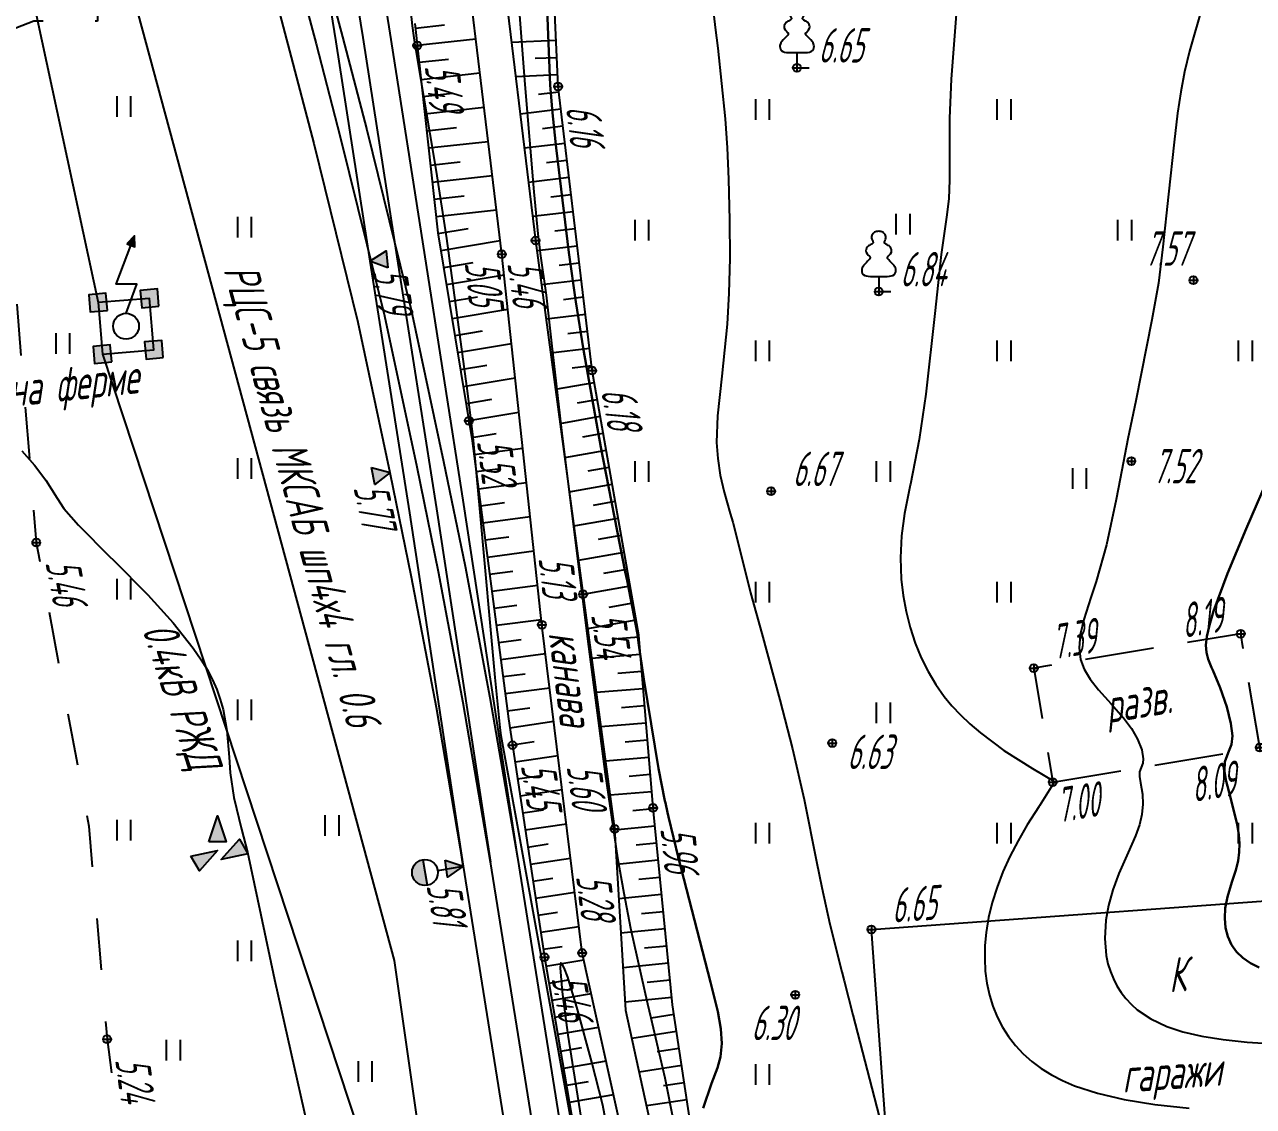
# Model space of a CAD drawing. Extents: x 1233805 to 1234355, y 654698 to 655114.
# Drawn here: x 1234149.97 to 1234185.61, y 654717.66 to 654749.05 of the extents above; entities that cross this region are included whole.
import ezdxf

# ---------------------------------------------------------------- set-up
doc = ezdxf.new("R2010")
doc.units = 0
doc.linetypes.add('ИИDash_15_15', pattern=[3, 1.5, -1.5])
doc.linetypes.add('ИИDash_20_10', pattern=[3, 2, -1])
for name, color, linetype, lineweight in [('ИИ_ГИДРОГРАФИЯ', 3, 'Continuous', 25), ('ИИ_ГОРИЗОНТАЛИ_ОСН', 32, 'Continuous', 25), ('ИИ_ГОРИЗОНТАЛИ_УТОЛЩ', 32, 'Continuous', 30), ('ИИ_ДОРОГИ_АД', 7, 'Continuous', 25), ('ИИ_ДОРОГИ_ЖД', 7, 'Continuous', 25), ('ИИ_КАБЕЛЬ_СВЯЗИ', 212, 'Continuous', 25), ('ИИ_ОТКОС', 7, 'Continuous', 25), ('ИИ_ОТМЕТКИ', 7, 'Continuous', 25), ('ИИ_СООРУЖЕНИЕ', 7, 'Continuous', 25), ('ИИ_СТРОЕНИЕ', 7, 'Continuous', 25), ('ИИ_УГОДЬЯ', 7, 'Continuous', 25), ('ИИ_ЭЛЕКТРОКАБЕЛЬ_НН', 240, 'Continuous', 25)]:
    doc.layers.add(name, color=color, linetype=linetype, lineweight=lineweight)
doc.styles.add('VNIPISIMPLEXCUR', font='simplex.shx', dxfattribs={"width": 0.8, "oblique": 15})
doc.styles.add('ГОСТ 2.304 КУРСИВ', font='cs_gost2304.shx', dxfattribs={"oblique": 15})
doc.linetypes.add('ИИ051193', pattern='A,4,-2,[22,3dservice.shx,S=1,R=0,X=0,Y=0],8,[22,3dservice.shx,S=1,R=180,X=0,Y=0],-2,4', length=20)
doc.linetypes.add('ИИ05133', pattern='A,4,[4,3dservice.shx,S=0.7,R=0,X=0,Y=0],4,-2', length=10)
doc.linetypes.add('ИИ05155', pattern='A,0,[41,3dservice.shx,S=3,R=0,X=0,Y=0],-12', length=12)

# ---------------------------------------------------------------- blocks, each defined once
blk = doc.blocks.new('ИИ05401')
at = {"color": 0, "linetype": 'Continuous', "lineweight": 25}
for points in [[(-0.4, 1.2), (-0.4, 0)], [(0.4, 1.2), (0.4, 0)]]:
    blk.add_lwpolyline(points, dxfattribs=at)
blk = doc.blocks.new('ИИ053881')
at = {"color": 0, "linetype": 'Continuous', "lineweight": 25}
blk.add_lwpolyline([(0, 0.875), (0.129, 0.876), (0.342, 0.878), (0.479, 0.882), (0.614, 0.891), (0.726, 0.907), (0.816, 0.94), (0.906, 1), (0.956, 1.071), (0.983, 1.151), (0.991, 1.231), (0.986, 1.295), (0.963, 1.379), (0.932, 1.445), (0.884, 1.516), (0.798, 1.61), (0.719, 1.692), (0.646, 1.766), (0.575, 1.842), (0.536, 1.889), (0.511, 1.929), (0.501, 1.967), (0.504, 1.992), (0.518, 2.017), (0.545, 2.049), (0.608, 2.115), (0.679, 2.198), (0.732, 2.29), (0.745, 2.372), (0.736, 2.444), (0.709, 2.515), (0.672, 2.575), (0.633, 2.617), (0.596, 2.646), (0.548, 2.678), (0.495, 2.709), (0.408, 2.76), (0.363, 2.789), (0.336, 2.812), (0.324, 2.831), (0.321, 2.846), (0.325, 2.865), (0.335, 2.89), (0.353, 2.928), (0.372, 2.968), (0.4, 3.034), (0.413, 3.103), (0.412, 3.19), (0.398, 3.247), (0.363, 3.319), (0.32, 3.377), (0.284, 3.414), (0.246, 3.444), (0.181, 3.476), (0.125, 3.489), (0.07, 3.496), (0, 3.5), (-0.07, 3.496), (-0.125, 3.489), (-0.181, 3.476), (-0.246, 3.444), (-0.284, 3.414), (-0.32, 3.377), (-0.363, 3.319), (-0.398, 3.247), (-0.412, 3.19), (-0.413, 3.103), (-0.4, 3.034), (-0.372, 2.968), (-0.353, 2.928), (-0.335, 2.89), (-0.325, 2.865), (-0.321, 2.846), (-0.324, 2.831), (-0.336, 2.812), (-0.363, 2.789), (-0.408, 2.76), (-0.495, 2.709), (-0.548, 2.678), (-0.596, 2.646), (-0.633, 2.617), (-0.672, 2.575), (-0.709, 2.515), (-0.736, 2.444), (-0.745, 2.372), (-0.732, 2.29), (-0.679, 2.198), (-0.608, 2.115), (-0.545, 2.049), (-0.518, 2.017), (-0.504, 1.992), (-0.501, 1.967), (-0.511, 1.929), (-0.536, 1.889), (-0.575, 1.842), (-0.646, 1.766), (-0.719, 1.692), (-0.798, 1.61), (-0.884, 1.516), (-0.932, 1.445), (-0.963, 1.379), (-0.986, 1.295), (-0.991, 1.231), (-0.983, 1.151), (-0.956, 1.071), (-0.906, 1), (-0.816, 0.94), (-0.726, 0.907), (-0.614, 0.891), (-0.479, 0.882), (-0.342, 0.878), (-0.129, 0.876)], close=True, dxfattribs=at)
blk.add_lwpolyline([(0, 0.875), (0, 0), (0.7, 0)], dxfattribs=at)
blk = doc.blocks.new('ИИ0510712')
at = {"linetype": 'Continuous'}
blk.add_hatch(color=0, dxfattribs=at).paths.add_polyline_path([(0.5, -0.5), (0.5, 0.5), (-0.5, 0.5), (-0.5, -0.5)])
at = {"color": 0, "linetype": 'Continuous'}
blk.add_lwpolyline([(0.5, -0.5), (0.5, 0.5), (-0.5, 0.5), (-0.5, -0.5)], close=True, dxfattribs=at)
blk = doc.blocks.new('ИИ05139')
at = {"linetype": 'Continuous'}
blk.add_hatch(color=0, dxfattribs=at).paths.add_polyline_path([(0.043, 4.776), (0.511, 4.6), (0.487, 5.25)])
at = {"color": 0, "linetype": 'Continuous', "flags": 128}
blk.add_lwpolyline([(0, 0.75), (0.632, 2.435), (-0.568, 2.435), (0.487, 5.25)], dxfattribs=at)
blk.add_lwpolyline([(0.043, 4.776), (0.511, 4.6), (0.487, 5.25)], close=True, dxfattribs=at)
at = {"color": 0, "linetype": 'Continuous'}
blk.add_circle((0, 0), 0.75, dxfattribs=at)
blk = doc.blocks.new('ИИ05096')
at = {"linetype": 'Continuous'}
h = blk.add_hatch(color=0, dxfattribs=at)
edge = h.paths.add_edge_path()
edge.add_line((0.75, 2.25), (-0.75, 2.25))
edge.add_arc((0, 2.25), 0.75, 0, 180, ccw=False)
at = {"color": 0, "linetype": 'Continuous', "flags": 128}
for points in [[(0.75, 2.25), (-0.75, 2.25)], [(0, 1.5), (0, 0), (0.8, 0)]]:
    blk.add_lwpolyline(points, dxfattribs=at)
at = {"color": 0, "linetype": 'Continuous'}
blk.add_circle((0, 2.25), 0.75, dxfattribs=at)
blk = doc.blocks.new('ИИ05348А')
at = {"linetype": 'Continuous', "lineweight": 25}
for points in [[(-0.542, 0.283), (-0.042, 1.783), (0.458, 0.283)], [(1.732, -0.425), (0.183, -0.742), (1.232, 0.441)], [(-1.588, -0.547), (-0.039, -0.23), (-1.088, -1.413)]]:
    blk.add_hatch(color=0, dxfattribs=at).paths.add_polyline_path(points)
at = {"color": 0, "linetype": 'Continuous', "lineweight": 25, "flags": 128}
for points in [[(-0.542, 0.283), (-0.042, 1.783), (0.458, 0.283), (-0.542, 0.283)], [(1.732, -0.425), (0.183, -0.742), (1.232, 0.441), (1.732, -0.425)], [(-1.588, -0.547), (-0.039, -0.23), (-1.088, -1.413), (-1.588, -0.547)]]:
    blk.add_lwpolyline(points, close=True, dxfattribs=at)
blk = doc.blocks.new('PICKET')
at = {"color": 0, "linetype": 'Continuous', "lineweight": 25}
for p, q in [((-0.23, 0), (0.23, 0)), ((0, 0.23), (0, -0.23))]:
    blk.add_line(p, q, dxfattribs=at)
blk.add_circle((0, 0), 0.23, dxfattribs=at)
at = {"color": 0, "linetype": 'Continuous', "style": 'VNIPISIMPLEXCUR', "oblique": 15, "width": 0.8}
blk.add_attdef('OTMETKA', (1.25, 0.3), '', height=2, dxfattribs=at)
at = {"color": 8, "linetype": 'Continuous', "style": 'VNIPISIMPLEXCUR', "oblique": 15, "width": 0.8, "flags": 1}
blk.add_attdef('NOMER', (1.25, -2.7), '', height=2, dxfattribs=at)
blk = doc.blocks.new('ИИ05025')
at = {"linetype": 'Continuous', "lineweight": 25}
blk.add_hatch(color=0, dxfattribs=at).paths.add_polyline_path([(0.5, 1), (0, 0), (-0.5, 1)])
at = {"color": 0, "linetype": 'Continuous', "lineweight": 25}
blk.add_lwpolyline([(0.5, 1), (0, 0), (-0.5, 1)], close=True, dxfattribs=at)
at = {"color": 0, "linetype": 'Continuous', "style": 'VNIPISIMPLEXCUR', "oblique": 15, "width": 0.8}
blk.add_attdef('HEIGHT', (1.2, 0), '', height=2, dxfattribs=at)

msp = doc.modelspace()

# ---------------------------------------------------------------- linework, layer by layer
at = {"layer": 'ИИ_ГИДРОГРАФИЯ', "elevation": 5.191, "flags": 128}
msp.add_lwpolyline([(1234167.014, 654715.831), (1234167.412, 654716.284), (1234167.36, 654716.607), (1234166.143, 654722.113), (1234164.976, 654731.638), (1234163.811, 654742.388), (1234162.235, 654755.44), (1234160.213, 654769.898), (1234160.473, 654771.042), (1234161.596, 654770.267), (1234162.446, 654759.987), (1234163.733, 654751.478), (1234164.789, 654742.786), (1234167.084, 654725.711), (1234167.402, 654720.453), (1234168.96, 654713.325), (1234168.888, 654712.54), (1234169.003, 654711.917)], dxfattribs=at)
at = {"layer": 'ИИ_ГОРИЗОНТАЛИ_ОСН', "flags": 128}
for points, elevation in [([(1234169.801, 654750.745), (1234170.004, 654748.969), (1234170.075, 654748.371), (1234170.286, 654746.317), (1234170.346, 654745.471), (1234170.388, 654744.564), (1234170.42, 654743.38), (1234170.424, 654742.27), (1234170.4, 654741.26), (1234170.349, 654740.36), (1234170.19, 654738.851), (1234170.066, 654737.695), (1234170.041, 654736.921), (1234170.073, 654736.456), (1234170.146, 654735.976), (1234170.259, 654735.48), (1234170.434, 654734.868), (1234170.509, 654734.615), (1234170.716, 654733.806), (1234171.028, 654732.562), (1234171.352, 654731.384), (1234171.879, 654729.456), (1234172.243, 654728.032), (1234172.577, 654726.564), (1234172.94, 654724.77), (1234173.09, 654724.011), (1234173.324, 654722.943), (1234173.67, 654721.569), (1234173.739, 654721.302), (1234173.993, 654720.312), (1234174.822, 654717.107)], 6.5), ([(1234165.871, 654716.982), (1234164.245, 654725.925), (1234163.794, 654728.412), (1234163.76, 654728.651), (1234163.622, 654730.102), (1234163.183, 654734.902), (1234163.078, 654736.054), (1234162.984, 654737.077), (1234162.808, 654738.505), (1234162.803, 654738.545), (1234162.801, 654738.561), (1234162.213, 654742.843), (1234161.913, 654744.79), (1234161.554, 654746.973), (1234161.315, 654748.362), (1234161.311, 654748.384), (1234161.219, 654749.017), (1234161.14, 654749.742)], 5.5), ([(1234164.298, 654749.703), (1234164.475, 654747.317), (1234164.74, 654744.201), (1234164.852, 654742.98), (1234164.912, 654742.507), (1234164.928, 654742.408), (1234165.097, 654741.202), (1234165.257, 654739.804), (1234165.565, 654737.111), (1234166.324, 654731.008), (1234166.808, 654727.303), (1234167.17, 654724.876), (1234167.35, 654723.846), (1234167.547, 654722.834), (1234168.039, 654720.633), (1234168.135, 654720.228), (1234168.536, 654718.492), (1234168.788, 654717.218)], 5.5), ([(1234177.027, 654749.863), (1234176.849, 654747.467), (1234176.797, 654746.334), (1234176.794, 654745.446), (1234176.794, 654745.408), (1234176.799, 654744.547), (1234176.778, 654744), (1234176.707, 654743.467), (1234176.554, 654742.377), (1234176.369, 654740.669), (1234176.111, 654738.332), (1234175.92, 654737.007), (1234175.664, 654735.718), (1234175.658, 654735.689), (1234175.494, 654734.869), (1234175.405, 654734.215), (1234175.371, 654733.58), (1234175.394, 654732.96), (1234175.449, 654732.489), (1234175.537, 654732.017), (1234175.655, 654731.554), (1234175.803, 654731.105), (1234175.976, 654730.678), (1234176.175, 654730.276), (1234176.398, 654729.9), (1234176.644, 654729.552), (1234176.865, 654729.286), (1234177.113, 654729.021), (1234177.389, 654728.759), (1234177.693, 654728.499), (1234178.374, 654727.991), (1234179.203, 654727.464), (1234179.82, 654727.099), (1234179.822, 654727.098), (1234179.832, 654727.085), (1234179.833, 654727.083), (1234179.836, 654727.079), (1234179.84, 654727.075), (1234179.403, 654726.379), (1234179.388, 654726.356), (1234179.053, 654725.827), (1234178.786, 654725.367), (1234178.55, 654724.912), (1234178.347, 654724.465), (1234178.176, 654724.017), (1234178.037, 654723.575), (1234177.932, 654723.138), (1234177.861, 654722.707), (1234177.826, 654722.325), (1234177.817, 654721.95), (1234177.836, 654721.584), (1234177.882, 654721.231), (1234177.955, 654720.891), (1234178.054, 654720.565), (1234178.179, 654720.255), (1234178.331, 654719.962), (1234178.507, 654719.687), (1234178.708, 654719.429), (1234178.933, 654719.188), (1234179.183, 654718.966), (1234179.457, 654718.762), (1234179.755, 654718.576), (1234180.077, 654718.409), (1234180.421, 654718.261), (1234181.086, 654718.042), (1234181.861, 654717.86), (1234182.748, 654717.717), (1234183.746, 654717.61)], 7), ([(1234184.137, 654749.595), (1234183.753, 654748.276), (1234183.612, 654747.681), (1234183.502, 654747.098), (1234183.413, 654746.486), (1234183.315, 654745.636), (1234183.152, 654744.128), (1234182.988, 654742.603), (1234182.857, 654741.551), (1234182.67, 654740.487), (1234182.198, 654738.136), (1234181.973, 654737.03), (1234181.748, 654735.872), (1234181.634, 654735.274), (1234181.349, 654733.957), (1234181.054, 654732.889), (1234180.9, 654732.427), (1234180.695, 654731.79), (1234180.591, 654731.346), (1234180.559, 654730.962), (1234180.601, 654730.628), (1234180.703, 654730.347), (1234180.874, 654730.053), (1234181.114, 654729.743), (1234181.482, 654729.339), (1234181.845, 654728.939), (1234182.074, 654728.629), (1234182.252, 654728.315), (1234182.371, 654728.009), (1234182.418, 654727.747), (1234182.406, 654727.623), (1234182.36, 654727.498), (1234182.312, 654727.367), (1234182.307, 654727.233), (1234182.34, 654727.049), (1234182.395, 654726.719), (1234182.407, 654726.427), (1234182.378, 654726.131), (1234182.307, 654725.831), (1234182.189, 654725.507), (1234181.977, 654725.024), (1234181.712, 654724.418), (1234181.535, 654723.941), (1234181.407, 654723.49), (1234181.329, 654723.06), (1234181.298, 654722.535), (1234181.343, 654722.036), (1234181.393, 654721.801), (1234181.462, 654721.575), (1234181.549, 654721.36), (1234181.653, 654721.157), (1234181.775, 654720.966), (1234181.915, 654720.787), (1234182.071, 654720.62), (1234182.244, 654720.466), (1234182.641, 654720.196), (1234183.102, 654719.977), (1234183.567, 654719.824), (1234184.111, 654719.698), (1234184.732, 654719.598), (1234185.433, 654719.525), (1234186.2, 654719.479)], 7.5), ([(1234149.895, 654736.683), (1234150.255, 654736.263), (1234150.587, 654735.832), (1234150.92, 654735.314), (1234151.11, 654735.013), (1234151.53, 654734.529), (1234152.446, 654733.607), (1234152.538, 654733.516), (1234153.541, 654732.506), (1234154.279, 654731.693), (1234154.863, 654730.958), (1234155.093, 654730.622), (1234155.283, 654730.306), (1234155.424, 654730.033), (1234155.545, 654729.755), (1234155.646, 654729.47), (1234155.729, 654729.177), (1234155.84, 654728.567), (1234155.904, 654727.79), (1234155.936, 654727.341), (1234156.042, 654726.626), (1234156.266, 654725.706), (1234156.437, 654725.039), (1234156.827, 654723.221), (1234157.219, 654721.346), (1234158.167, 654717.125)], 5.5), ([(1234166.824, 654717.283), (1234166.744, 654717.7), (1234166.419, 654718.947), (1234166.004, 654720.475), (1234165.722, 654721.408), (1234165.623, 654721.677), (1234165.553, 654721.811), (1234165.528, 654721.827), (1234165.511, 654721.809), (1234165.5, 654721.671), (1234165.56, 654720.985), (1234165.73, 654719.723), (1234166.419, 654715.339)], 5.5)]:
    msp.add_lwpolyline(points, dxfattribs=dict(at, elevation=elevation))
at = {"layer": 'ИИ_ГОРИЗОНТАЛИ_УТОЛЩ', "flags": 128}
for points, elevation in [([(1234165.123, 654749.49), (1234165.219, 654747.297), (1234165.283, 654746.493), (1234165.387, 654745.48), (1234165.754, 654742.442), (1234165.958, 654741.008), (1234166.179, 654739.61), (1234166.682, 654736.792), (1234167.393, 654733.172), (1234167.443, 654732.924), (1234167.746, 654731.363), (1234167.746, 654731.358), (1234167.775, 654731.116), (1234167.93, 654730.061), (1234168.355, 654727.461), (1234168.543, 654726.526), (1234168.556, 654726.473), (1234168.618, 654726.184), (1234168.643, 654726.062), (1234168.938, 654724.867), (1234169.863, 654721.267), (1234169.863, 654721.266), (1234170.074, 654720.417), (1234170.169, 654719.906), (1234170.195, 654719.486), (1234170.15, 654719.1), (1234170.063, 654718.781), (1234169.898, 654718.323), (1234169.652, 654717.611)], 6), ([(1234186.145, 654736.143), (1234185.397, 654734.419), (1234184.862, 654733.126), (1234184.457, 654732.03), (1234184.336, 654731.627), (1234184.264, 654731.3), (1234184.236, 654731.044), (1234184.247, 654730.828), (1234184.295, 654730.637), (1234184.399, 654730.4), (1234184.439, 654730.315), (1234184.652, 654729.802), (1234184.837, 654729.25), (1234184.957, 654728.774), (1234185.003, 654728.411), (1234184.979, 654728.164), (1234184.883, 654727.917), (1234184.786, 654727.656), (1234184.775, 654727.391), (1234184.826, 654727.102), (1234184.949, 654726.626), (1234185.144, 654725.838), (1234185.192, 654725.542), (1234185.21, 654725.284), (1234185.202, 654725.038), (1234185.165, 654724.784), (1234185.1, 654724.516), (1234184.99, 654724.164), (1234184.861, 654723.737), (1234184.797, 654723.413), (1234184.779, 654723.12), (1234184.803, 654722.842), (1234184.869, 654722.585), (1234184.976, 654722.352), (1234185.121, 654722.145), (1234185.305, 654721.967), (1234185.526, 654721.816), (1234185.783, 654721.694)], 8)]:
    msp.add_lwpolyline(points, dxfattribs=dict(at, elevation=elevation))
at = {"layer": 'ИИ_ДОРОГИ_АД', "linetype": 'ИИDash_15_15', "flags": 128}
msp.add_lwpolyline([(1234126.689, 654829.676), (1234127.329, 654829.972), (1234126.461, 654834.29), (1234126.777, 654834.512), (1234127.586, 654835.242), (1234127.29, 654837.879), (1234127.963, 654838.038), (1234125.426, 654845.827), (1234121.162, 654859.631), (1234118.578, 654867.881), (1234117.484, 654867.484), (1234116.967, 654867.881), (1234114.14, 654876.439), (1234115.869, 654876.956), (1234115.273, 654879.282), (1234114.57, 654879.467), (1234113.645, 654880.942), (1234113.021, 654884.241), (1234113.94, 654884.788), (1234112.99, 654888.387), (1234114.879, 654888.946), (1234116.065, 654888.425), (1234118.629, 654878.4), (1234120.638, 654871.643), (1234123.012, 654863.843), (1234125.938, 654854.842), (1234128.862, 654845.213), (1234131.822, 654836.098), (1234135.471, 654824.271), (1234140.427, 654806.922), (1234142.885, 654797.638), (1234146.516, 654784.081), (1234150.041, 654771.441), (1234150.666, 654769.382), (1234150.897, 654767.608), (1234151.142, 654764.927), (1234152.168, 654751.971), (1234152.086, 654749.149), (1234150.241, 654749.149), (1234149.545, 654748.878), (1234149.287, 654747.691), (1234149.485, 654744.069), (1234150.31, 654734.021), (1234151.83, 654725.792), (1234152.363, 654719.609), (1234152.756, 654716.684), (1234153.087, 654713.292), (1234153.459, 654712.216), (1234154.038, 654711.513), (1234154.765, 654711.141), (1234155.983, 654711.024), (1234158.109, 654711.076), (1234164.149, 654711.529)], dxfattribs=at)
at = {"layer": 'ИИ_ДОРОГИ_ЖД', "linetype": 'ИИ05155', "flags": 128}
for points in [[(1234083.906, 655090.311), (1234085.132, 655083.775), (1234087.8, 655070.028), (1234090.594, 655056.344), (1234096.117, 655029.026), (1234101.619, 655001.66), (1234107.135, 654974.217), (1234112.573, 654947.012), (1234115.345, 654933.295), (1234123.96, 654892.334), (1234127.117, 654878.774), (1234131.214, 654865.054), (1234132.49, 654860.512), (1234134.003, 654855.173), (1234139.822, 654834.577), (1234145.299, 654815.09), (1234150.807, 654794.72), (1234152.267, 654789.42), (1234153.005, 654786.618), (1234153.498, 654784.561), (1234154.057, 654782.147), (1234154.624, 654779.497), (1234155.227, 654776.558), (1234155.964, 654772.714), (1234156.926, 654767.204), (1234157.633, 654762.526), (1234159.204, 654752.284), (1234159.779, 654748.676), (1234160.771, 654742.313), (1234161.916, 654735.004), (1234163.48, 654724.746)], [(1234116.703, 654895.026), (1234117.884, 654890.683), (1234120.817, 654880.456), (1234125.957, 654863.155), (1234128.162, 654855.915), (1234130.565, 654847.997), (1234134.692, 654834.066), (1234138.925, 654819.41), (1234140.64, 654813.158), (1234144.287, 654799.907), (1234148.569, 654784.148), (1234151.118, 654774.862), (1234155.195, 654760.234), (1234157.779, 654750.92), (1234158.424, 654748.494), (1234159.125, 654745.799), (1234160.408, 654740.598), (1234161.345, 654736.214), (1234161.965, 654733.178), (1234162.686, 654729.383), (1234163.478, 654724.756), (1234165.395, 654712.747), (1234165.679, 654710.943)]]:
    msp.add_lwpolyline(points, dxfattribs=at)
at = {"layer": 'ИИ_ДОРОГИ_ЖД'}
for points in [[(1234116.124, 654933.456), (1234124.736, 654892.506), (1234127.886, 654878.978), (1234131.978, 654865.275), (1234133.255, 654860.728), (1234134.768, 654855.389), (1234140.587, 654834.793), (1234146.065, 654815.301), (1234151.574, 654794.929), (1234153.034, 654789.627), (1234153.776, 654786.811), (1234154.272, 654784.743), (1234154.833, 654782.32), (1234155.403, 654779.66), (1234156.006, 654776.712), (1234156.746, 654772.857), (1234157.71, 654767.332), (1234158.419, 654762.646), (1234159.989, 654752.409), (1234160.565, 654748.8), (1234161.557, 654742.436), (1234162.702, 654735.126), (1234164.266, 654724.866)], [(1234114.566, 654933.135), (1234123.184, 654892.162), (1234126.349, 654878.57), (1234130.451, 654864.832), (1234131.725, 654860.296), (1234133.238, 654854.956), (1234139.056, 654834.362), (1234144.533, 654814.879), (1234150.04, 654794.511), (1234151.499, 654789.213), (1234152.234, 654786.424), (1234152.724, 654784.378), (1234153.281, 654781.974), (1234153.846, 654779.334), (1234154.447, 654776.403), (1234155.182, 654772.571), (1234156.141, 654767.076), (1234156.847, 654762.406), (1234158.418, 654752.159), (1234158.994, 654748.552), (1234159.986, 654742.19), (1234161.13, 654734.883), (1234162.694, 654724.626)], [(1234117.47, 654895.234), (1234118.65, 654890.897), (1234121.58, 654880.679), (1234126.719, 654863.384), (1234128.922, 654856.146), (1234131.326, 654848.225), (1234135.455, 654834.29), (1234139.69, 654819.626), (1234141.407, 654813.368), (1234145.054, 654800.116), (1234149.336, 654784.357), (1234151.885, 654775.074), (1234155.961, 654760.446), (1234158.547, 654751.124), (1234159.193, 654748.696), (1234159.896, 654745.994), (1234161.183, 654740.776), (1234162.124, 654736.377), (1234162.745, 654733.332), (1234163.469, 654729.525), (1234164.263, 654724.886), (1234166.18, 654712.872), (1234166.476, 654710.994)], [(1234115.936, 654894.817), (1234117.118, 654890.469), (1234120.054, 654880.233), (1234125.196, 654862.926), (1234127.401, 654855.683), (1234129.803, 654847.769), (1234133.929, 654833.843), (1234138.159, 654819.195), (1234139.873, 654812.948), (1234143.52, 654799.697), (1234147.802, 654783.938), (1234150.352, 654774.65), (1234154.429, 654760.021), (1234157.011, 654750.716), (1234157.656, 654748.292), (1234158.355, 654745.603), (1234159.633, 654740.419), (1234160.567, 654736.052), (1234161.185, 654733.024), (1234161.904, 654729.242), (1234162.694, 654724.626), (1234164.61, 654712.623), (1234164.882, 654710.892)]]:
    msp.add_lwpolyline(points, dxfattribs=at)
at = {"layer": 'ИИ_КАБЕЛЬ_СВЯЗИ', "linetype": 'ИИ05133', "flags": 128}
msp.add_lwpolyline([(1234093.557, 654957.838), (1234120.737, 654959.921), (1234136.158, 654888.894), (1234151.947, 654813.869), (1234159.658, 654769.277), (1234148.525, 654766.836), (1234160.687, 654721.894), (1234162.284, 654710.725)], dxfattribs=at)
at = {"layer": 'ИИ_ОТКОС'}
for p, q in [((1234162.151, 654749.035, 5.71), (1234161.304, 654748.942, 5.71)), ((1234163.057, 654748.631, 5.71), (1234161.359, 654748.445, 5.71)), ((1234164.09, 654748.542, 5.71), (1234165.383, 654748.6, 5.71)), ((1234162.265, 654748.042, 5.71), (1234161.413, 654747.948, 5.71)), ((1234164.778, 654748.073, 5.71), (1234165.406, 654748.101, 5.71)), ((1234163.177, 654747.639, 5.71), (1234161.468, 654747.451, 5.71)), ((1234164.211, 654747.547, 5.71), (1234165.428, 654747.602, 5.71)), ((1234162.38, 654747.048, 5.71), (1234161.522, 654746.954, 5.71)), ((1234164.872, 654747.033, 5.71), (1234165.462, 654747.103, 5.71)), ((1234163.297, 654746.646, 5.71), (1234161.577, 654746.457, 5.71)), ((1234164.342, 654746.466, 5.71), (1234165.522, 654746.607, 5.71)), ((1234162.494, 654746.055, 5.71), (1234161.631, 654745.961, 5.71)), ((1234164.992, 654746.04, 5.71), (1234165.581, 654746.111, 5.71)), ((1234163.417, 654745.653, 5.71), (1234161.686, 654745.464, 5.71)), ((1234164.463, 654745.473, 5.71), (1234165.641, 654745.614, 5.71)), ((1234162.608, 654745.062, 5.71), (1234161.74, 654744.967, 5.71)), ((1234165.111, 654745.047, 5.71), (1234165.7, 654745.118, 5.71)), ((1234163.537, 654744.661, 5.71), (1234161.795, 654744.47, 5.71)), ((1234164.583, 654744.481, 5.71), (1234165.759, 654744.622, 5.71)), ((1234162.723, 654744.069, 5.71), (1234161.849, 654743.973, 5.71)), ((1234165.231, 654744.055, 5.71), (1234165.819, 654744.125, 5.71)), ((1234163.656, 654743.668, 5.71), (1234161.904, 654743.476, 5.71)), ((1234164.704, 654743.488, 5.71), (1234165.878, 654743.629, 5.71)), ((1234162.832, 654743.124, 5.71), (1234161.96, 654742.979, 5.71)), ((1234165.351, 654743.062, 5.71), (1234165.938, 654743.133, 5.71)), ((1234163.765, 654742.772, 5.71), (1234162.041, 654742.486, 5.71)), ((1234164.828, 654742.496, 5.71), (1234165.997, 654742.636, 5.71)), ((1234162.973, 654742.134, 5.71), (1234162.123, 654741.993, 5.71)), ((1234165.476, 654742.07, 5.71), (1234166.057, 654742.14, 5.71)), ((1234163.877, 654741.777, 5.71), (1234162.204, 654741.5, 5.71)), ((1234164.961, 654741.505, 5.71), (1234166.116, 654741.644, 5.71)), ((1234163.109, 654741.143, 5.71), (1234162.286, 654741.007, 5.71)), ((1234165.602, 654741.079, 5.71), (1234166.175, 654741.147, 5.71)), ((1234163.985, 654740.781, 5.71), (1234162.368, 654740.514, 5.71)), ((1234165.094, 654740.515, 5.71), (1234166.235, 654740.651, 5.71)), ((1234163.244, 654740.152, 5.71), (1234162.449, 654740.021, 5.71)), ((1234165.728, 654740.087, 5.71), (1234166.294, 654740.155, 5.71)), ((1234164.093, 654739.786, 5.71), (1234162.531, 654739.527, 5.71)), ((1234165.228, 654739.524, 5.71), (1234166.354, 654739.658, 5.71)), ((1234163.38, 654739.161, 5.71), (1234162.612, 654739.034, 5.71)), ((1234165.854, 654739.095, 5.71), (1234166.413, 654739.162, 5.71)), ((1234164.201, 654738.79, 5.71), (1234162.694, 654738.541, 5.71)), ((1234165.369, 654738.471, 5.71), (1234166.491, 654738.669, 5.71)), ((1234163.515, 654738.17, 5.71), (1234162.776, 654738.048, 5.71)), ((1234166.007, 654738.076, 5.71), (1234166.578, 654738.176, 5.71)), ((1234164.309, 654737.795, 5.71), (1234162.857, 654737.555, 5.71)), ((1234165.502, 654737.48, 5.71), (1234166.665, 654737.684, 5.71)), ((1234163.651, 654737.179, 5.71), (1234162.939, 654737.062, 5.71)), ((1234166.16, 654737.088, 5.71), (1234166.751, 654737.192, 5.71)), ((1234164.422, 654736.751, 5.71), (1234163.007, 654736.566, 5.71)), ((1234165.636, 654736.488, 5.71), (1234166.838, 654736.699, 5.71)), ((1234163.774, 654736.162, 5.71), (1234163.071, 654736.071, 5.71)), ((1234166.313, 654736.1, 5.71), (1234166.924, 654736.207, 5.71)), ((1234164.53, 654735.757, 5.71), (1234163.136, 654735.575, 5.71)), ((1234165.769, 654735.496, 5.71), (1234167.011, 654735.715, 5.71)), ((1234163.892, 654735.17, 5.71), (1234163.201, 654735.079, 5.71)), ((1234166.467, 654735.111, 5.71), (1234167.098, 654735.223, 5.71)), ((1234164.638, 654734.763, 5.71), (1234163.265, 654734.584, 5.71)), ((1234165.902, 654734.505, 5.71), (1234167.184, 654734.73, 5.71)), ((1234166.62, 654734.123, 5.71), (1234167.271, 654734.238, 5.71)), ((1234164.011, 654734.177, 5.71), (1234163.33, 654734.088, 5.71)), ((1234164.745, 654733.769, 5.71), (1234163.395, 654733.592, 5.71)), ((1234166.035, 654733.513, 5.71), (1234167.357, 654733.746, 5.71)), ((1234164.129, 654733.184, 5.71), (1234163.459, 654733.097, 5.71)), ((1234166.773, 654733.135, 5.71), (1234167.444, 654733.253, 5.71)), ((1234164.853, 654732.775, 5.71), (1234163.524, 654732.601, 5.71)), ((1234166.169, 654732.521, 5.71), (1234167.531, 654732.761, 5.71)), ((1234164.248, 654732.191, 5.71), (1234163.589, 654732.105, 5.71)), ((1234166.926, 654732.147, 5.71), (1234167.617, 654732.269, 5.71)), ((1234164.961, 654731.78, 5.71), (1234163.653, 654731.61, 5.71)), ((1234166.302, 654731.53, 5.71), (1234167.704, 654731.776, 5.71)), ((1234164.369, 654731.199, 5.71), (1234163.718, 654731.114, 5.71)), ((1234167.069, 654731.224, 5.71), (1234167.786, 654731.283, 5.71)), ((1234165.08, 654730.788, 5.71), (1234163.783, 654730.618, 5.71)), ((1234166.418, 654730.668, 5.71), (1234167.828, 654730.785, 5.71)), ((1234167.177, 654730.23, 5.71), (1234167.869, 654730.287, 5.71)), ((1234164.494, 654730.207, 5.71), (1234163.847, 654730.123, 5.71)), ((1234165.202, 654729.795, 5.71), (1234163.912, 654729.627, 5.71)), ((1234166.551, 654729.676, 5.71), (1234167.91, 654729.789, 5.71)), ((1234164.62, 654729.215, 5.71), (1234163.977, 654729.131, 5.71)), ((1234167.285, 654729.235, 5.71), (1234167.952, 654729.291, 5.71)), ((1234165.32, 654728.828, 5.71), (1234164.047, 654728.637, 5.71)), ((1234166.685, 654728.684, 5.71), (1234167.993, 654728.793, 5.71)), ((1234164.751, 654728.237, 5.71), (1234164.121, 654728.142, 5.71)), ((1234167.393, 654728.241, 5.71), (1234168.035, 654728.295, 5.71)), ((1234165.442, 654727.835, 5.71), (1234164.195, 654727.648, 5.71)), ((1234166.818, 654727.692, 5.71), (1234168.076, 654727.797, 5.71)), ((1234164.886, 654727.246, 5.71), (1234164.27, 654727.154, 5.71)), ((1234167.501, 654727.247, 5.71), (1234168.118, 654727.298, 5.71)), ((1234165.564, 654726.843, 5.71), (1234164.344, 654726.659, 5.71)), ((1234166.951, 654726.7, 5.71), (1234168.159, 654726.8, 5.71)), ((1234165.021, 654726.256, 5.71), (1234164.419, 654726.165, 5.71)), ((1234167.611, 654726.244, 5.71), (1234168.201, 654726.302, 5.71)), ((1234165.685, 654725.85, 5.71), (1234164.493, 654725.671, 5.71)), ((1234167.085, 654725.689, 5.71), (1234168.25, 654725.805, 5.71)), ((1234167.708, 654725.249, 5.71), (1234168.3, 654725.307, 5.71)), ((1234165.157, 654725.265, 5.71), (1234164.567, 654725.176, 5.71)), ((1234165.807, 654724.857, 5.71), (1234164.642, 654724.682, 5.71)), ((1234167.146, 654724.691, 5.71), (1234168.349, 654724.81, 5.71)), ((1234165.292, 654724.274, 5.71), (1234164.716, 654724.188, 5.71)), ((1234167.787, 654724.252, 5.71), (1234168.398, 654724.312, 5.71)), ((1234165.928, 654723.865, 5.71), (1234164.79, 654723.694, 5.71)), ((1234167.206, 654723.692, 5.71), (1234168.448, 654723.815, 5.71)), ((1234165.427, 654723.284, 5.71), (1234164.865, 654723.199, 5.71)), ((1234167.867, 654723.255, 5.71), (1234168.497, 654723.318, 5.71)), ((1234166.05, 654722.872, 5.71), (1234164.939, 654722.705, 5.71)), ((1234167.267, 654722.693, 5.71), (1234168.546, 654722.82, 5.71)), ((1234165.562, 654722.293, 5.71), (1234165.013, 654722.211, 5.71)), ((1234167.946, 654722.258, 5.71), (1234168.596, 654722.323, 5.71)), ((1234166.189, 654721.905, 5.71), (1234165.093, 654721.717, 5.71)), ((1234167.327, 654721.695, 5.71), (1234168.645, 654721.825, 5.71)), ((1234165.737, 654721.321, 5.71), (1234165.178, 654721.225, 5.71)), ((1234168.026, 654721.262, 5.71), (1234168.694, 654721.328, 5.71)), ((1234166.405, 654720.928, 5.71), (1234165.263, 654720.732, 5.71)), ((1234167.387, 654720.696, 5.71), (1234168.744, 654720.83, 5.71)), ((1234165.93, 654720.339, 5.71), (1234165.347, 654720.239, 5.71)), ((1234168.139, 654720.234, 5.71), (1234168.807, 654720.335, 5.71)), ((1234166.621, 654719.951, 5.71), (1234165.432, 654719.747, 5.71)), ((1234167.579, 654719.644, 5.71), (1234168.881, 654719.841, 5.71)), ((1234166.123, 654719.358, 5.71), (1234165.516, 654719.254, 5.71)), ((1234168.321, 654719.251, 5.71), (1234168.956, 654719.346, 5.71)), ((1234166.837, 654718.974, 5.71), (1234165.601, 654718.761, 5.71)), ((1234167.793, 654718.665, 5.71), (1234169.03, 654718.852, 5.71)), ((1234166.315, 654718.377, 5.71), (1234165.685, 654718.269, 5.71)), ((1234168.502, 654718.267, 5.71), (1234169.105, 654718.358, 5.71)), ((1234167.053, 654717.996, 5.71), (1234165.77, 654717.776, 5.71)), ((1234168.007, 654717.687, 5.71), (1234169.179, 654717.863, 5.71))]:
    msp.add_line(p, q, dxfattribs=at)
at = {"layer": 'ИИ_ОТКОС', "elevation": 5.71}
msp.add_lwpolyline([(1234161.289, 654749.082), (1234161.955, 654743.008), (1234162.953, 654736.974), (1234164.006, 654728.909), (1234165.047, 654721.989), (1234166.086, 654715.938), (1234166.667, 654712.732), (1234167.361, 654711.545), (1234167.361, 654711.545), (1234168.917, 654711.269), (1234169.82, 654712.588), (1234169.72, 654714.275), (1234168.766, 654720.606), (1234168.199, 654726.322), (1234167.782, 654731.332), (1234166.431, 654739.012), (1234165.444, 654747.256), (1234164.923, 654758.818)], dxfattribs=at)
at = {"layer": 'ИИ_СООРУЖЕНИЕ'}
msp.add_lwpolyline([(1234152.102, 654740.983), (1234152.228, 654739.488), (1234153.722, 654739.614), (1234153.597, 654741.108)], close=True, dxfattribs=at)
at = {"layer": 'ИИ_СТРОЕНИЕ', "linetype": 'ИИDash_20_10', "flags": 128}
msp.add_lwpolyline([(1234179.792, 654727.072), (1234185.794, 654728.073), (1234185.244, 654731.376), (1234179.241, 654730.376)], close=True, dxfattribs=at)
at = {"layer": 'ИИ_СТРОЕНИЕ'}
msp.add_lwpolyline([(1234174.532, 654722.794), (1234189.165, 654723.859), (1234190.781, 654723.977), (1234191.345, 654716.23), (1234175.096, 654715.047)], close=True, dxfattribs=at)
at = {"layer": 'ИИ_ЭЛЕКТРОКАБЕЛЬ_НН', "linetype": 'ИИ051193', "flags": 128}
for points in [[(1234104.61, 654961.649), (1234152.102, 654740.983)], [(1234152.228, 654739.488), (1234160.587, 654714.15)]]:
    msp.add_lwpolyline(points, dxfattribs=at)

# ---------------------------------------------------------------- block references
at = {"layer": 'ИИ_ДОРОГИ_ЖД'}
ref = msp.add_blockref('ИИ05025', (1234159.986, 654742.19, 5.748), dxfattribs=dict(at, xscale=0.4999999999999993, yscale=0.4999999999999993, zscale=0.4999999999999993, rotation=275.7433460660143))
ref.add_attrib('OTMETKA', '5.79', (1234160.051, 654741.903, 5.748), dxfattribs={"layer": '0', "linetype": 'Continuous', "height": 1, "rotation": 278.901, "style": 'ГОСТ 2.304 КУРСИВ', "oblique": 15, "width": 0.65})
ref = msp.add_blockref('ИИ05025', (1234160.569, 654736.053, 5.748), dxfattribs=dict(at, xscale=0.4999999999999993, yscale=0.4999999999999993, zscale=0.4999999999999993, rotation=101.7773882894064))
ref.add_attrib('OTMETKA', '5.77', (1234159.506, 654735.607, 5.748), dxfattribs={"layer": '0', "linetype": 'Continuous', "height": 1, "rotation": 282.0688, "style": 'ГОСТ 2.304 КУРСИВ', "oblique": 15, "width": 0.65})
at = {"layer": 'ИИ_ДОРОГИ_ЖД', "xscale": 0.4999999998385735, "yscale": 0.4999999998385735, "zscale": 0.4999999998385735, "rotation": 99.10714596043036}
msp.add_blockref('ИИ05096', (1234162.694, 654724.626), dxfattribs=at)
at = {"layer": 'ИИ_ДОРОГИ_ЖД'}
ref = msp.add_blockref('ИИ05025', (1234162.694, 654724.627, 5.813), dxfattribs=dict(at, xscale=0.4999999999999993, yscale=0.4999999999999993, zscale=0.4999999999999993, rotation=97.99042930734056))
ref.add_attrib('OTMETKA', '5.81', (1234161.626, 654724.063, 5.813), dxfattribs={"layer": '0', "linetype": 'Continuous', "height": 1, "rotation": 279.0687, "style": 'ГОСТ 2.304 КУРСИВ', "oblique": 15, "width": 0.65})
at = {"layer": 'ИИ_ОТМЕТКИ'}
ref = msp.add_blockref('PICKET', (1234172.372, 654747.8, 6.654), dxfattribs=dict(at, xscale=0.5, yscale=0.5, zscale=0.5))
ref.add_attrib('OTMETKA', '6.65', (1234172.997, 654747.95, 6.654), dxfattribs={"layer": '0', "color": 0, "linetype": 'Continuous', "height": 1, "style": 'ГОСТ 2.304 КУРСИВ', "oblique": 15, "width": 0.65})
ref = msp.add_blockref('PICKET', (1234161.359, 654748.445, 5.486), dxfattribs=dict(at, xscale=0.5, yscale=0.5, zscale=0.5))
ref.add_attrib('OTMETKA', '5.49', (1234161.576, 654747.84, 5.486), dxfattribs={"layer": '0', "color": 0, "linetype": 'Continuous', "height": 1, "rotation": 276.256, "style": 'ГОСТ 2.304 КУРСИВ', "oblique": 15, "width": 0.65})
ref = msp.add_blockref('PICKET', (1234165.444, 654747.256, 6.161), dxfattribs=dict(at, xscale=0.5, yscale=0.5, zscale=0.5))
ref.add_attrib('OTMETKA', '6.16', (1234165.667, 654746.653, 6.161), dxfattribs={"layer": '0', "color": 0, "linetype": 'Continuous', "height": 1, "rotation": 276.8276, "style": 'ГОСТ 2.304 КУРСИВ', "oblique": 15, "width": 0.65})
ref = msp.add_blockref('PICKET', (1234164.789, 654742.786, 5.455), dxfattribs=dict(at, xscale=0.5, yscale=0.5, zscale=0.5))
ref.add_attrib('OTMETKA', '5.46', (1234163.971, 654742.12, 5.455), dxfattribs={"layer": '0', "color": 0, "linetype": 'Continuous', "height": 1, "rotation": 277.6554, "style": 'ГОСТ 2.304 КУРСИВ', "oblique": 15, "width": 0.65})
ref = msp.add_blockref('PICKET', (1234183.87, 654741.632, 7.574), dxfattribs=dict(at, xscale=0.5, yscale=0.5, zscale=0.5))
ref.add_attrib('OTMETKA', '7.57', (1234182.46, 654742.052, 7.574), dxfattribs={"layer": '0', "color": 0, "linetype": 'Continuous', "height": 1, "style": 'ГОСТ 2.304 КУРСИВ', "oblique": 15, "width": 0.65})
ref = msp.add_blockref('PICKET', (1234163.811, 654742.388, 5.045), dxfattribs=dict(at, xscale=0.5, yscale=0.5, zscale=0.5))
ref.add_attrib('OTMETKA', '5.05', (1234162.734, 654742.132, 5.045), dxfattribs={"layer": '0', "color": 0, "linetype": 'Continuous', "height": 1, "rotation": 276.186, "style": 'ГОСТ 2.304 КУРСИВ', "oblique": 15, "width": 0.65})
ref = msp.add_blockref('PICKET', (1234174.745, 654741.304, 6.835), dxfattribs=dict(at, xscale=0.5, yscale=0.5, zscale=0.5))
ref.add_attrib('OTMETKA', '6.84', (1234175.37, 654741.454, 6.835), dxfattribs={"layer": '0', "color": 0, "linetype": 'Continuous', "height": 1, "style": 'ГОСТ 2.304 КУРСИВ', "oblique": 15, "width": 0.65})
ref = msp.add_blockref('PICKET', (1234166.431, 654739.012, 6.183), dxfattribs=dict(at, xscale=0.5, yscale=0.5, zscale=0.5))
ref.add_attrib('OTMETKA', '6.18', (1234166.687, 654738.422, 6.183), dxfattribs={"layer": '0', "color": 0, "linetype": 'Continuous', "height": 1, "rotation": 279.9763, "style": 'ГОСТ 2.304 КУРСИВ', "oblique": 15, "width": 0.65})
ref = msp.add_blockref('PICKET', (1234162.857, 654737.555, 5.52), dxfattribs=dict(at, xscale=0.5, yscale=0.5, zscale=0.5))
ref.add_attrib('OTMETKA', '5.52', (1234163.087, 654736.954, 5.52), dxfattribs={"layer": '0', "color": 0, "linetype": 'Continuous', "height": 1, "rotation": 277.4341, "style": 'ГОСТ 2.304 КУРСИВ', "oblique": 15, "width": 0.65})
ref = msp.add_blockref('PICKET', (1234182.071, 654736.384, 7.515), dxfattribs=dict(at, xscale=0.5, yscale=0.5, zscale=0.5))
ref.add_attrib('OTMETKA', '7.52', (1234182.698, 654735.74, 7.515), dxfattribs={"layer": '0', "color": 0, "linetype": 'Continuous', "height": 1, "style": 'ГОСТ 2.304 КУРСИВ', "oblique": 15, "width": 0.65})
ref = msp.add_blockref('PICKET', (1234171.623, 654735.509, 6.672), dxfattribs=dict(at, xscale=0.5, yscale=0.5, zscale=0.5))
ref.add_attrib('OTMETKA', '6.67', (1234172.248, 654735.659, 6.672), dxfattribs={"layer": '0', "color": 0, "linetype": 'Continuous', "height": 1, "style": 'ГОСТ 2.304 КУРСИВ', "oblique": 15, "width": 0.65})
ref = msp.add_blockref('PICKET', (1234150.31, 654734.021, 5.456), dxfattribs=dict(at, xscale=0.5, yscale=0.5, zscale=0.5))
ref.add_attrib('OTMETKA', '5.46', (1234150.571, 654733.434, 5.456), dxfattribs={"layer": '0', "color": 0, "linetype": 'Continuous', "height": 1, "rotation": 280.4622, "style": 'ГОСТ 2.304 КУРСИВ', "oblique": 15, "width": 0.65})
ref = msp.add_blockref('PICKET', (1234164.976, 654731.638, 5.127), dxfattribs=dict(at, xscale=0.5, yscale=0.5, zscale=0.5))
ref.add_attrib('OTMETKA', '5.13', (1234164.875, 654733.563, 5.127), dxfattribs={"layer": '0', "color": 0, "linetype": 'Continuous', "height": 1, "rotation": 276.186, "style": 'ГОСТ 2.304 КУРСИВ', "oblique": 15, "width": 0.65})
ref = msp.add_blockref('PICKET', (1234166.169, 654732.521, 5.542), dxfattribs=dict(at, xscale=0.5, yscale=0.5, zscale=0.5))
ref.add_attrib('OTMETKA', '5.54', (1234166.401, 654731.922, 5.542), dxfattribs={"layer": '0', "color": 0, "linetype": 'Continuous', "height": 1, "rotation": 277.6554, "style": 'ГОСТ 2.304 КУРСИВ', "oblique": 15, "width": 0.65})
ref = msp.add_blockref('PICKET', (1234185.244, 654731.376, 8.185), dxfattribs=dict(at, xscale=0.5, yscale=0.5, zscale=0.5))
ref.add_attrib('OTMETKA', '8.19', (1234183.59, 654731.248, 8.185), dxfattribs={"layer": '0', "color": 0, "linetype": 'Continuous', "height": 1, "rotation": 9.461, "style": 'ГОСТ 2.304 КУРСИВ', "oblique": 15, "width": 0.65})
ref = msp.add_blockref('PICKET', (1234179.241, 654730.376, 7.39), dxfattribs=dict(at, xscale=0.5, yscale=0.5, zscale=0.5))
ref.add_attrib('OTMETKA', '7.39', (1234179.833, 654730.627, 7.39), dxfattribs={"layer": '0', "color": 0, "linetype": 'Continuous', "height": 1, "rotation": 9.461, "style": 'ГОСТ 2.304 КУРСИВ', "oblique": 15, "width": 0.65})
ref = msp.add_blockref('PICKET', (1234164.121, 654728.142, 5.446), dxfattribs=dict(at, xscale=0.5, yscale=0.5, zscale=0.5))
ref.add_attrib('OTMETKA', '5.45', (1234164.362, 654727.547, 5.446), dxfattribs={"layer": '0', "color": 0, "linetype": 'Continuous', "height": 1, "rotation": 278.5543, "style": 'ГОСТ 2.304 КУРСИВ', "oblique": 15, "width": 0.65})
ref = msp.add_blockref('PICKET', (1234173.396, 654728.204, 6.63), dxfattribs=dict(at, xscale=0.5, yscale=0.5, zscale=0.5))
ref.add_attrib('OTMETKA', '6.63', (1234173.83, 654727.449, 6.63), dxfattribs={"layer": '0', "color": 0, "linetype": 'Continuous', "height": 1, "style": 'ГОСТ 2.304 КУРСИВ', "oblique": 15, "width": 0.65})
ref = msp.add_blockref('PICKET', (1234185.794, 654728.073, 8.085), dxfattribs=dict(at, xscale=0.5, yscale=0.5, zscale=0.5))
ref.add_attrib('OTMETKA', '8.09', (1234183.872, 654726.484, 8.085), dxfattribs={"layer": '0', "color": 0, "linetype": 'Continuous', "height": 1, "rotation": 9.461, "style": 'ГОСТ 2.304 КУРСИВ', "oblique": 15, "width": 0.65})
ref = msp.add_blockref('PICKET', (1234167.084, 654725.711, 5.599), dxfattribs=dict(at, xscale=0.5, yscale=0.5, zscale=0.5))
ref.add_attrib('OTMETKA', '5.60', (1234165.692, 654727.514, 5.599), dxfattribs={"layer": '0', "color": 0, "linetype": 'Continuous', "height": 1, "rotation": 277.6554, "style": 'ГОСТ 2.304 КУРСИВ', "oblique": 15, "width": 0.65})
ref = msp.add_blockref('PICKET', (1234179.792, 654727.072, 6.998), dxfattribs=dict(at, xscale=0.5, yscale=0.5, zscale=0.5))
ref.add_attrib('OTMETKA', '7.00', (1234179.971, 654725.891, 6.998), dxfattribs={"layer": '0', "color": 0, "linetype": 'Continuous', "height": 1, "rotation": 9.461, "style": 'ГОСТ 2.304 КУРСИВ', "oblique": 15, "width": 0.65})
ref = msp.add_blockref('PICKET', (1234168.199, 654726.322, 5.955), dxfattribs=dict(at, xscale=0.5, yscale=0.5, zscale=0.5))
ref.add_attrib('OTMETKA', '5.96', (1234168.41, 654725.715, 5.955), dxfattribs={"layer": '0', "color": 0, "linetype": 'Continuous', "height": 1, "rotation": 275.6645, "style": 'ГОСТ 2.304 КУРСИВ', "oblique": 15, "width": 0.65})
ref = msp.add_blockref('PICKET', (1234166.143, 654722.113, 5.284), dxfattribs=dict(at, xscale=0.5, yscale=0.5, zscale=0.5))
ref.add_attrib('OTMETKA', '5.28', (1234165.963, 654724.329, 5.284), dxfattribs={"layer": '0', "color": 0, "linetype": 'Continuous', "height": 1, "rotation": 276.9842, "style": 'ГОСТ 2.304 КУРСИВ', "oblique": 15, "width": 0.65})
ref = msp.add_blockref('PICKET', (1234174.532, 654722.794, 6.65), dxfattribs=dict(at, xscale=0.5, yscale=0.5, zscale=0.5))
ref.add_attrib('OTMETKA', '6.65', (1234175.144, 654722.989, 6.65), dxfattribs={"layer": '0', "color": 0, "linetype": 'Continuous', "height": 1, "rotation": 4.1648, "style": 'ГОСТ 2.304 КУРСИВ', "oblique": 15, "width": 0.65})
ref = msp.add_blockref('PICKET', (1234165.047, 654721.989, 5.465), dxfattribs=dict(at, xscale=0.5, yscale=0.5, zscale=0.5))
ref.add_attrib('OTMETKA', '5.46', (1234165.251, 654721.375, 5.465), dxfattribs={"layer": '0', "color": 0, "linetype": 'Continuous', "height": 1, "rotation": 279.7424, "style": 'ГОСТ 2.304 КУРСИВ', "oblique": 15, "width": 0.65})
ref = msp.add_blockref('PICKET', (1234172.322, 654720.899, 6.304), dxfattribs=dict(at, xscale=0.5, yscale=0.5, zscale=0.5))
ref.add_attrib('OTMETKA', '6.30', (1234171.048, 654719.582, 6.304), dxfattribs={"layer": '0', "color": 0, "linetype": 'Continuous', "height": 1, "style": 'ГОСТ 2.304 КУРСИВ', "oblique": 15, "width": 0.65})
ref = msp.add_blockref('PICKET', (1234152.363, 654719.609, 5.239), dxfattribs=dict(at, xscale=0.5, yscale=0.5, zscale=0.5))
ref.add_attrib('OTMETKA', '5.24', (1234152.595, 654719.01, 5.239), dxfattribs={"layer": '0', "color": 0, "linetype": 'Continuous', "height": 1, "rotation": 277.6492, "style": 'ГОСТ 2.304 КУРСИВ', "oblique": 15, "width": 0.65})
at = {"layer": 'ИИ_СООРУЖЕНИЕ', "xscale": 0.5, "yscale": 0.5, "zscale": 0.5}
msp.add_blockref('ИИ05139', (1234152.912, 654740.298), dxfattribs=at)
at = {"layer": 'ИИ_СООРУЖЕНИЕ', "xscale": 0.4999999999999997, "yscale": 0.4999999999999997, "zscale": 0.4999999999999997, "rotation": 5.014672600943821}
for p in [(1234153.597, 654741.108), (1234152.102, 654740.983), (1234152.228, 654739.488), (1234153.722, 654739.614)]:
    msp.add_blockref('ИИ0510712', p, dxfattribs=at)
at = {"layer": 'ИИ_УГОДЬЯ', "xscale": 0.5, "yscale": 0.5, "zscale": 0.5}
for name, p in [('ИИ053881', (1234172.372, 654747.8, -11.67)), ('ИИ05401', (1234152.841, 654746.371)), ('ИИ05401', (1234171.371, 654746.284)), ('ИИ05401', (1234178.371, 654746.284)), ('ИИ05401', (1234175.444, 654742.959)), ('ИИ05401', (1234156.341, 654742.871)), ('ИИ05401', (1234167.871, 654742.784)), ('ИИ05401', (1234181.871, 654742.784)), ('ИИ053881', (1234174.745, 654741.304, -11.67)), ('ИИ05401', (1234151.076, 654739.495)), ('ИИ05401', (1234171.371, 654739.284)), ('ИИ05401', (1234178.371, 654739.284)), ('ИИ05401', (1234185.371, 654739.284)), ('ИИ05401', (1234156.341, 654735.871)), ('ИИ05401', (1234167.871, 654735.784)), ('ИИ05401', (1234174.871, 654735.784)), ('ИИ05401', (1234180.561, 654735.576)), ('ИИ05401', (1234152.841, 654732.371)), ('ИИ05401', (1234171.371, 654732.284)), ('ИИ05401', (1234178.371, 654732.284)), ('ИИ05401', (1234156.341, 654728.871)), ('ИИ05401', (1234174.871, 654728.784)), ('ИИ05348А', (1234155.584, 654725.198, -11.67)), ('ИИ05401', (1234158.88, 654725.514)), ('ИИ05401', (1234152.841, 654725.371)), ('ИИ05401', (1234171.371, 654725.284)), ('ИИ05401', (1234178.371, 654725.284)), ('ИИ05401', (1234185.371, 654725.284)), ('ИИ05401', (1234156.341, 654721.871)), ('ИИ05401', (1234154.28, 654718.987)), ('ИИ05401', (1234159.841, 654718.371)), ('ИИ05401', (1234171.371, 654718.284))]:
    msp.add_blockref(name, p, dxfattribs=at)

# ---------------------------------------------------------------- texts
at = {"layer": 'ИИ_ГИДРОГРАФИЯ', "color": 7, "style": 'ГОСТ 2.304 КУРСИВ', "oblique": 15, "width": 0.8}
msp.add_text('канава', height=1, rotation=277.2575, dxfattribs=at).set_placement((1234165.165, 654731.393))
at = {"layer": 'ИИ_КАБЕЛЬ_СВЯЗИ', "color": 7, "style": 'ГОСТ 2.304 КУРСИВ', "oblique": 15, "width": 0.8}
msp.add_text('РЦС-5 связь МКСАБ шп4х4 гл. 0.6', height=1, rotation=285.1427, dxfattribs=at).set_placement((1234155.728, 654741.944, -11.67))
at = {"layer": 'ИИ_СООРУЖЕНИЕ', "style": 'ГОСТ 2.304 КУРСИВ', "oblique": 15, "width": 0.8}
msp.add_text('прож.и сот.на ферме', height=1, rotation=6.2407, dxfattribs=at).set_placement((1234145.115, 654737.464))
at = {"layer": 'ИИ_СТРОЕНИЕ', "style": 'ГОСТ 2.304 КУРСИВ', "oblique": 15, "width": 0.8}
for s, rotation, p in [('разв.', 9.461, (1234181.393, 654728.771)), ('К', 4.1648, (1234183.173, 654720.969)), ('гаражи', 4.1648, (1234181.821, 654718.054))]:
    msp.add_text(s, height=1, rotation=rotation, dxfattribs=at).set_placement(p)
at = {"layer": 'ИИ_ЭЛЕКТРОКАБЕЛЬ_НН', "color": 7, "style": 'ГОСТ 2.304 КУРСИВ', "oblique": 15, "width": 0.8}
msp.add_text('0.4кВ РЖД', height=1, rotation=288.2413, dxfattribs=at).set_placement((1234153.372, 654731.508))

doc.saveas('drawing.dxf')
